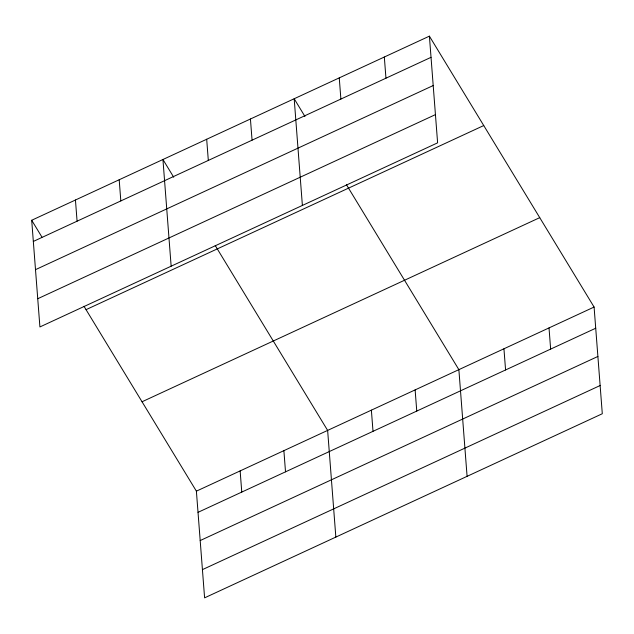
<?xml version="1.0" encoding="UTF-8"?>
<svg xmlns="http://www.w3.org/2000/svg" width="634" height="634" viewBox="0 0 634 634"><rect width="100%" height="100%" fill="white"/><g stroke="black" fill="none" stroke-linecap="round" stroke-linejoin="round"><path stroke-width="0.95" d="M429.4 36.154L437.611 142.84L39.91 326.946L31.7 220.26L429.4 36.154L594.09 307.054L602.3 413.74L204.6 597.846L196.389 491.16L83.997 306.285M33.333 241.435L431.025 57.329M35.504 269.656L433.196 85.55M37.739 298.725L435.439 114.619M86.05 309.654L483.75 125.548M142.048 401.766L539.74 217.652M196.389 491.16L594.09 307.054M198.022 512.335L595.722 328.23M200.193 540.556L597.894 356.451M202.428 569.633L600.129 385.527M304.946 116.458L294.184 98.745L302.386 205.44M346.481 184.771L458.873 369.654L467.084 476.34M173.708 177.211L162.938 159.499L171.148 266.193M215.235 245.524L327.635 430.407L335.846 537.093M31.7 220.26L41.955 237.124M549.02 327.921L550.645 349.096M503.943 348.787L505.575 369.963M415.127 389.902L416.76 411.078M384.323 57.02L385.955 78.196M371.381 410.15L373.006 431.334M339.253 77.879L340.886 99.062M283.889 450.655L285.514 471.831M250.43 119.002L252.063 140.177M240.143 470.911L241.768 492.087M206.684 139.25L208.317 160.426M119.192 179.755L120.825 200.93M75.446 200.003L77.079 221.187"/></g></svg>
